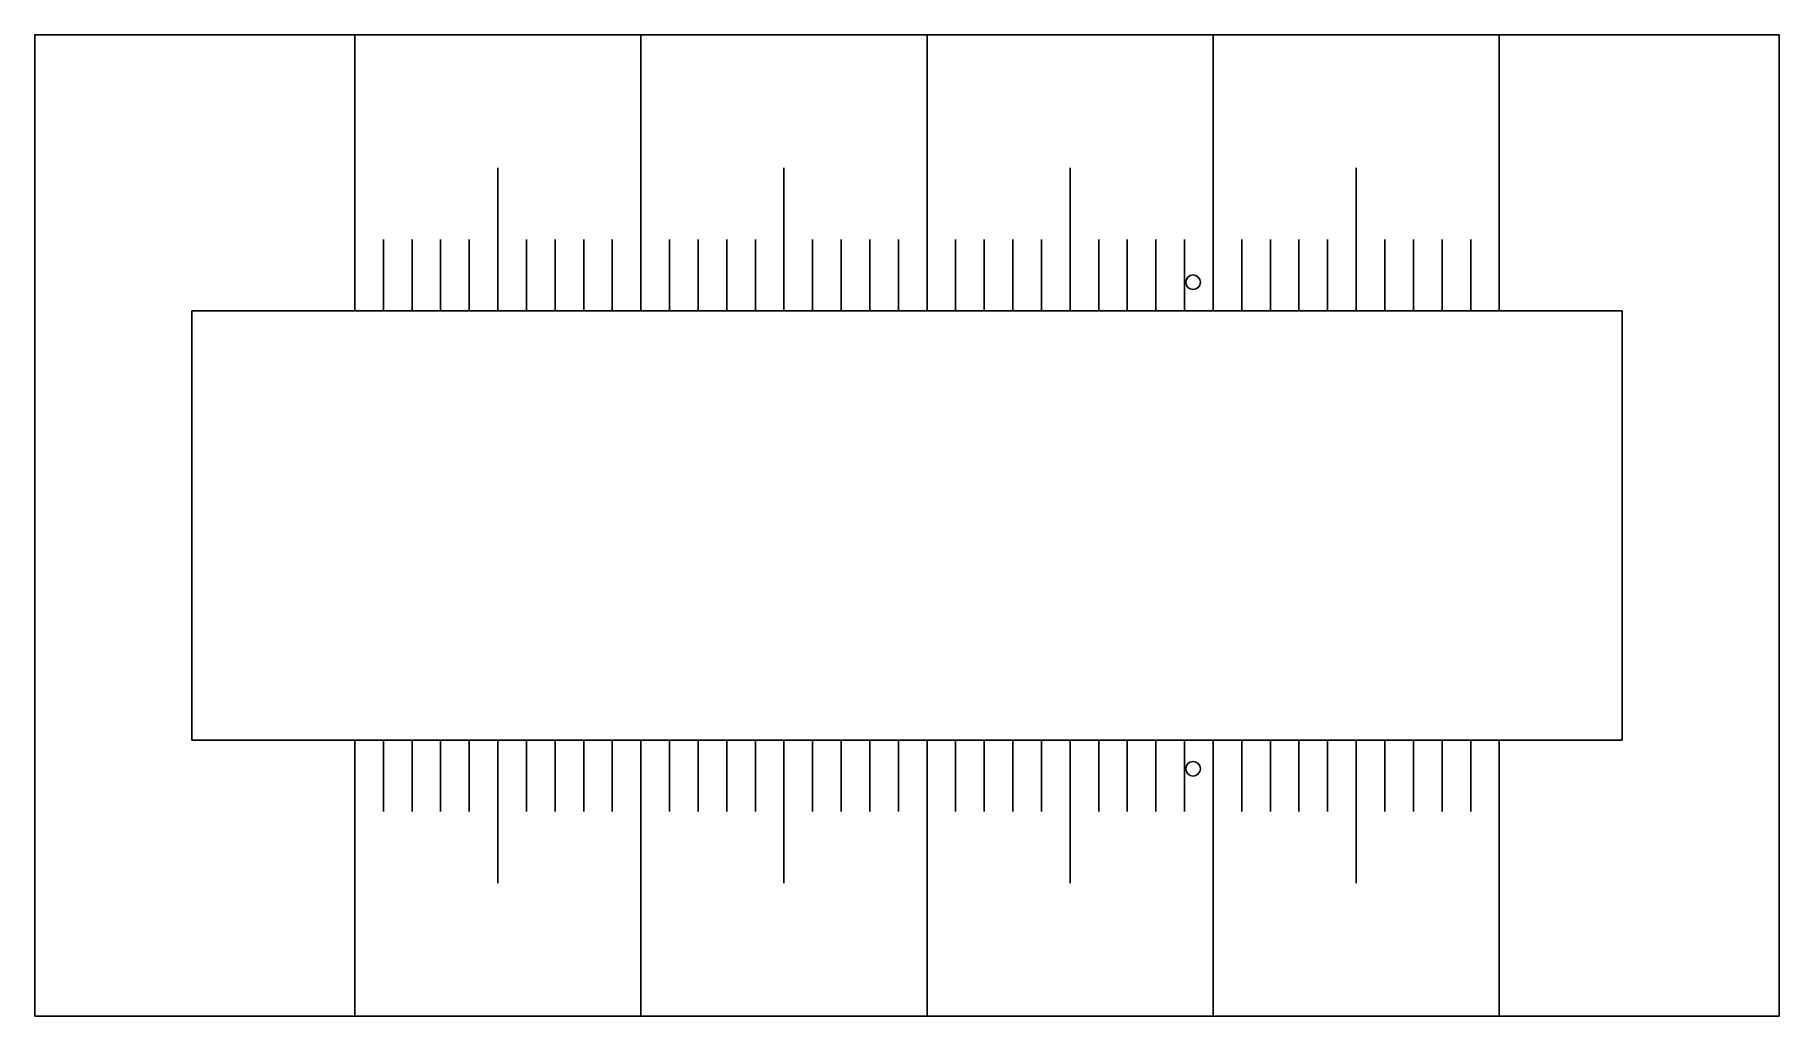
# Model space of a CAD drawing. Header units: millimetres. Extents: x 0 to 610, y 0 to 343.
import ezdxf

# ---------------------------------------------------------------- set-up
doc = ezdxf.new("R2010")
doc.units = ezdxf.units.MM

msp = doc.modelspace()

# ---------------------------------------------------------------- linework, layer by layer
at = {"color": 7, "linetype": 'Continuous', "lineweight": 25}
for p, q in [((609.6, 342.9), (0, 342.9)), ((0, 342.9), (0, 0)), ((609.6, 0), (609.6, 342.9)), ((554.8, 246.45), (54.8, 246.45)), ((54.8, 246.45), (54.8, 96.45)), ((554.8, 96.45), (554.8, 246.45)), ((54.8, 96.45), (554.8, 96.45)), ((0, 0), (609.6, 0))]:
    msp.add_line(p, q, dxfattribs=at)
at = {"color": 7, "linetype": 'Continuous'}
for p, q in [((111.8, 342.9), (111.8, 246.45)), ((211.8, 342.9), (211.8, 246.45)), ((311.8, 342.9), (311.8, 246.45)), ((411.8, 342.9), (411.8, 246.45)), ((511.8, 342.9), (511.8, 246.45)), ((161.8, 296.45), (161.8, 246.45)), ((261.8, 296.45), (261.8, 246.45)), ((361.8, 296.45), (361.8, 246.45)), ((461.8, 296.45), (461.8, 246.45)), ((121.8, 271.45), (121.8, 246.45)), ((131.8, 271.45), (131.8, 246.45)), ((141.8, 271.45), (141.8, 246.45)), ((151.8, 271.45), (151.8, 246.45)), ((161.8, 271.45), (161.8, 246.45)), ((171.8, 271.45), (171.8, 246.45)), ((181.8, 271.45), (181.8, 246.45)), ((191.8, 271.45), (191.8, 246.45)), ((201.8, 271.45), (201.8, 246.45)), ((211.8, 271.45), (211.8, 246.45)), ((221.8, 271.45), (221.8, 246.45)), ((231.8, 271.45), (231.8, 246.45)), ((241.8, 271.45), (241.8, 246.45)), ((251.8, 271.45), (251.8, 246.45)), ((261.8, 271.45), (261.8, 246.45)), ((271.8, 271.45), (271.8, 246.45)), ((281.8, 271.45), (281.8, 246.45)), ((291.8, 271.45), (291.8, 246.45)), ((301.8, 271.45), (301.8, 246.45)), ((311.8, 271.45), (311.8, 246.45)), ((321.8, 271.45), (321.8, 246.45)), ((331.8, 271.45), (331.8, 246.45)), ((341.8, 271.45), (341.8, 246.45)), ((351.8, 271.45), (351.8, 246.45)), ((361.8, 271.45), (361.8, 246.45)), ((371.8, 271.45), (371.8, 246.45)), ((381.8, 271.45), (381.8, 246.45)), ((391.8, 271.45), (391.8, 246.45)), ((401.8, 271.45), (401.8, 246.45)), ((411.8, 271.45), (411.8, 246.45)), ((421.8, 271.45), (421.8, 246.45)), ((431.8, 271.45), (431.8, 246.45)), ((441.8, 271.45), (441.8, 246.45)), ((451.8, 271.45), (451.8, 246.45)), ((461.8, 271.45), (461.8, 246.45)), ((471.8, 271.45), (471.8, 246.45)), ((481.8, 271.45), (481.8, 246.45)), ((491.8, 271.45), (491.8, 246.45)), ((501.8, 271.45), (501.8, 246.45)), ((111.8, 0), (111.8, 96.45)), ((121.8, 96.45), (121.8, 71.45)), ((131.8, 96.45), (131.8, 71.45)), ((141.8, 96.45), (141.8, 71.45)), ((151.8, 96.45), (151.8, 71.45)), ((161.8, 96.45), (161.8, 46.45)), ((161.8, 96.45), (161.8, 71.45)), ((171.8, 96.45), (171.8, 71.45)), ((181.8, 96.45), (181.8, 71.45)), ((191.8, 96.45), (191.8, 71.45)), ((201.8, 96.45), (201.8, 71.45)), ((211.8, 0), (211.8, 96.45)), ((211.8, 96.45), (211.8, 71.45)), ((221.8, 96.45), (221.8, 71.45)), ((231.8, 96.45), (231.8, 71.45)), ((241.8, 96.45), (241.8, 71.45)), ((251.8, 96.45), (251.8, 71.45)), ((261.8, 96.45), (261.8, 46.45)), ((261.8, 96.45), (261.8, 71.45)), ((271.8, 96.45), (271.8, 71.45)), ((281.8, 96.45), (281.8, 71.45)), ((291.8, 96.45), (291.8, 71.45)), ((301.8, 96.45), (301.8, 71.45)), ((311.8, 0), (311.8, 96.45)), ((311.8, 96.45), (311.8, 71.45)), ((321.8, 96.45), (321.8, 71.45)), ((331.8, 96.45), (331.8, 71.45)), ((341.8, 96.45), (341.8, 71.45)), ((351.8, 96.45), (351.8, 71.45)), ((361.8, 96.45), (361.8, 46.45)), ((361.8, 96.45), (361.8, 71.45)), ((371.8, 96.45), (371.8, 71.45)), ((381.8, 96.45), (381.8, 71.45)), ((391.8, 96.45), (391.8, 71.45)), ((401.8, 96.45), (401.8, 71.45)), ((411.8, 0), (411.8, 96.45)), ((411.8, 96.45), (411.8, 71.45)), ((421.8, 96.45), (421.8, 71.45)), ((431.8, 96.45), (431.8, 71.45)), ((441.8, 96.45), (441.8, 71.45)), ((451.8, 96.45), (451.8, 71.45)), ((461.8, 96.45), (461.8, 46.45)), ((461.8, 96.45), (461.8, 71.45)), ((471.8, 96.45), (471.8, 71.45)), ((481.8, 96.45), (481.8, 71.45)), ((491.8, 96.45), (491.8, 71.45)), ((501.8, 96.45), (501.8, 71.45)), ((511.8, 0), (511.8, 96.45))]:
    msp.add_line(p, q, dxfattribs=at)
at = {"color": 7, "linetype": 'Continuous', "lineweight": 25}
for centre in [(404.8, 256.45), (404.8, 86.45)]:
    msp.add_circle(centre, 2.55, dxfattribs=at)

doc.saveas('drawing.dxf')
